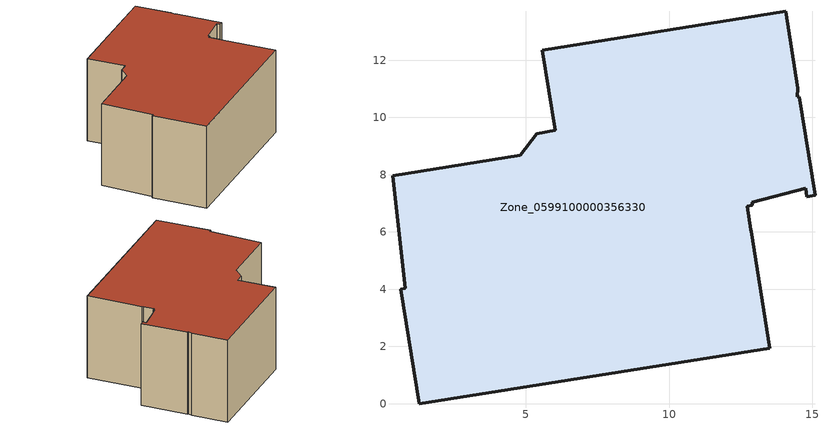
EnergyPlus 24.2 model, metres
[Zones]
Zone_0599100000356330
 floor ground (C_G): 13.52,1.94 1.27,0 0.63,4.01 0.79,4.03 0.34,7.96 4.8,8.68 5.38,9.44 6.03,9.55 5.58,12.35 14.07,13.71 14.5,11.01 14.47,10.72 14.55,10.73 15.1,7.28 14.8,7.23 14.77,7.52 12.91,7.03 12.91,6.93 12.73,6.9 12.86,6.08 12.87,6.02 z0
 wall outside (C_F): 1.27,0 13.52,1.94 12.87,6.02 12.86,6.08 12.73,6.9 12.91,6.93 12.91,7.03 14.77,7.52 14.8,7.23 15.1,7.28 14.55,10.73 14.47,10.72 14.5,11.01 14.07,13.71 5.58,12.35 6.03,9.55 5.38,9.44 4.8,8.68 0.34,7.96 0.79,4.03 0.63,4.01 1.27,0 z0:6.38
 roof outside (C_R): 0.34,7.96 0.79,4.03 0.63,4.01 1.27,0 13.52,1.94 12.87,6.02 12.86,6.08 12.73,6.9 12.91,6.93 12.91,7.03 14.77,7.52 14.8,7.23 15.1,7.28 14.55,10.73 14.47,10.72 14.5,11.01 14.07,13.71 5.58,12.35 6.03,9.55 5.38,9.44 4.8,8.68 z6.38
[BUILDING]
Pand.0599100000356330: North Axis=0; Terrain=City; Loads Convergence Tolerance Value=0.04; Temperature Convergence Tolerance Value=0.4; Solar Distribution=FullExterior; Maximum Number of Warmup Days=25; Minimum Number of Warmup Days=1
[Site:Location]
Rotterdam.The.Hague.AP_ZH_NLD Design_Conditions: Latitude=51.96; Longitude=4.45; Time Zone=1; Elevation=-4.5
[SITE:GROUNDTEMPERATURE:BUILDINGSURFACE]
18, 18, 18, 18, 18, 18, 18, 18, 18, 18, 18, 18
[MATERIAL] Thermal Absorptance=0.9; Solar Absorptance=0.7; Visible Absorptance=0.7
Name | Roughness | Thickness | Conductivity | Density | Specific Heat
G.D.1992-2005 | MediumSmooth | 0.15 | 0.06 | 540 | 1210
F.D.1992-2005 | Rough | 0.3 | 0.12 | 1920 | 840
R.D.1992-2005 | MediumRough | 0.2 | 0.08 | 1500 | 1000
[CONSTRUCTION]
C_G: G.D.1992-2005
C_F: F.D.1992-2005
C_R: R.D.1992-2005
[ZONE]
Zone_0599100000356330: Type=1; Multiplier=1; Ceiling Height=Autocalculate; Volume=Autocalculate; Floor Area=autocalculate; Part of Total Floor Area=Yes
[ZONEINFILTRATION:DESIGNFLOWRATE]
Infil_Zone_0599100000356330: Zone or ZoneList or Space or SpaceList=Zone_0599100000356330; Schedule=AlwaysOn; Design Flow Rate Calculation Method=Flow/Area; Flow Rate per Floor Area=0.0021; Constant Term Coefficient=1; Temperature Term Coefficient=0; Velocity Term Coefficient=0; Velocity Squared Term Coefficient=0
[HVACTEMPLATE:ZONE:IDEALLOADSAIRSYSTEM]
Zone_0599100000356330: Maximum Heating Supply Air Temperature=50; Minimum Cooling Supply Air Temperature=13; Maximum Heating Supply Air Humidity Ratio=0.0156; Minimum Cooling Supply Air Humidity Ratio=0.0077; Heating Limit=NoLimit; Cooling Limit=NoLimit; Dehumidification Control Type=ConstantSensibleHeatRatio; Cooling Sensible Heat Ratio=0.7; Dehumidification Setpoint=60; Humidification Control Type=None; Humidification Setpoint=30; Outdoor Air Method=None; Outdoor Air Flow Rate per Person=0.00944; Outdoor Air Flow Rate per Zone Floor Area=0; Outdoor Air Flow Rate per Zone=0; Demand Controlled Ventilation Type=None; Outdoor Air Economizer Type=NoEconomizer; Heat Recovery Type=None; Sensible Heat Recovery Effectiveness=0.7; Latent Heat Recovery Effectiveness=0.65
[ZONECONTROL:THERMOSTAT]
ThermostatControl_Zone_0599100000356330: Zone or ZoneList=Zone_0599100000356330; Control Type Schedule=DualSetpointControlType; Control 1=Thermostat_Zone_0599100000356330; Temperature Difference Between Cutout And Setpoint=0
[THERMOSTATSETPOINT:DUALSETPOINT]
Thermostat_Zone_0599100000356330: Heating Setpoint Temperature Schedule=HeatingSetpoint_Zone_0599100000356330; Cooling Setpoint Temperature Schedule=CoolingSetpoint_Zone_0599100000356330
[SCHEDULE:COMPACT]
HeatingSetpoint_Zone_0599100000356330: Through: 12/31, For: AllDays, Until: 24:00, 21
CoolingSetpoint_Zone_0599100000356330: Through: 12/31, For: AllDays, Until: 24:00, 24
DualSetpointControlType: Through: 12/31, For: AllDays, Until: 24:00, 4
AlwaysOn: Through: 12/31, For: AllDays, Until: 24:00, 1
